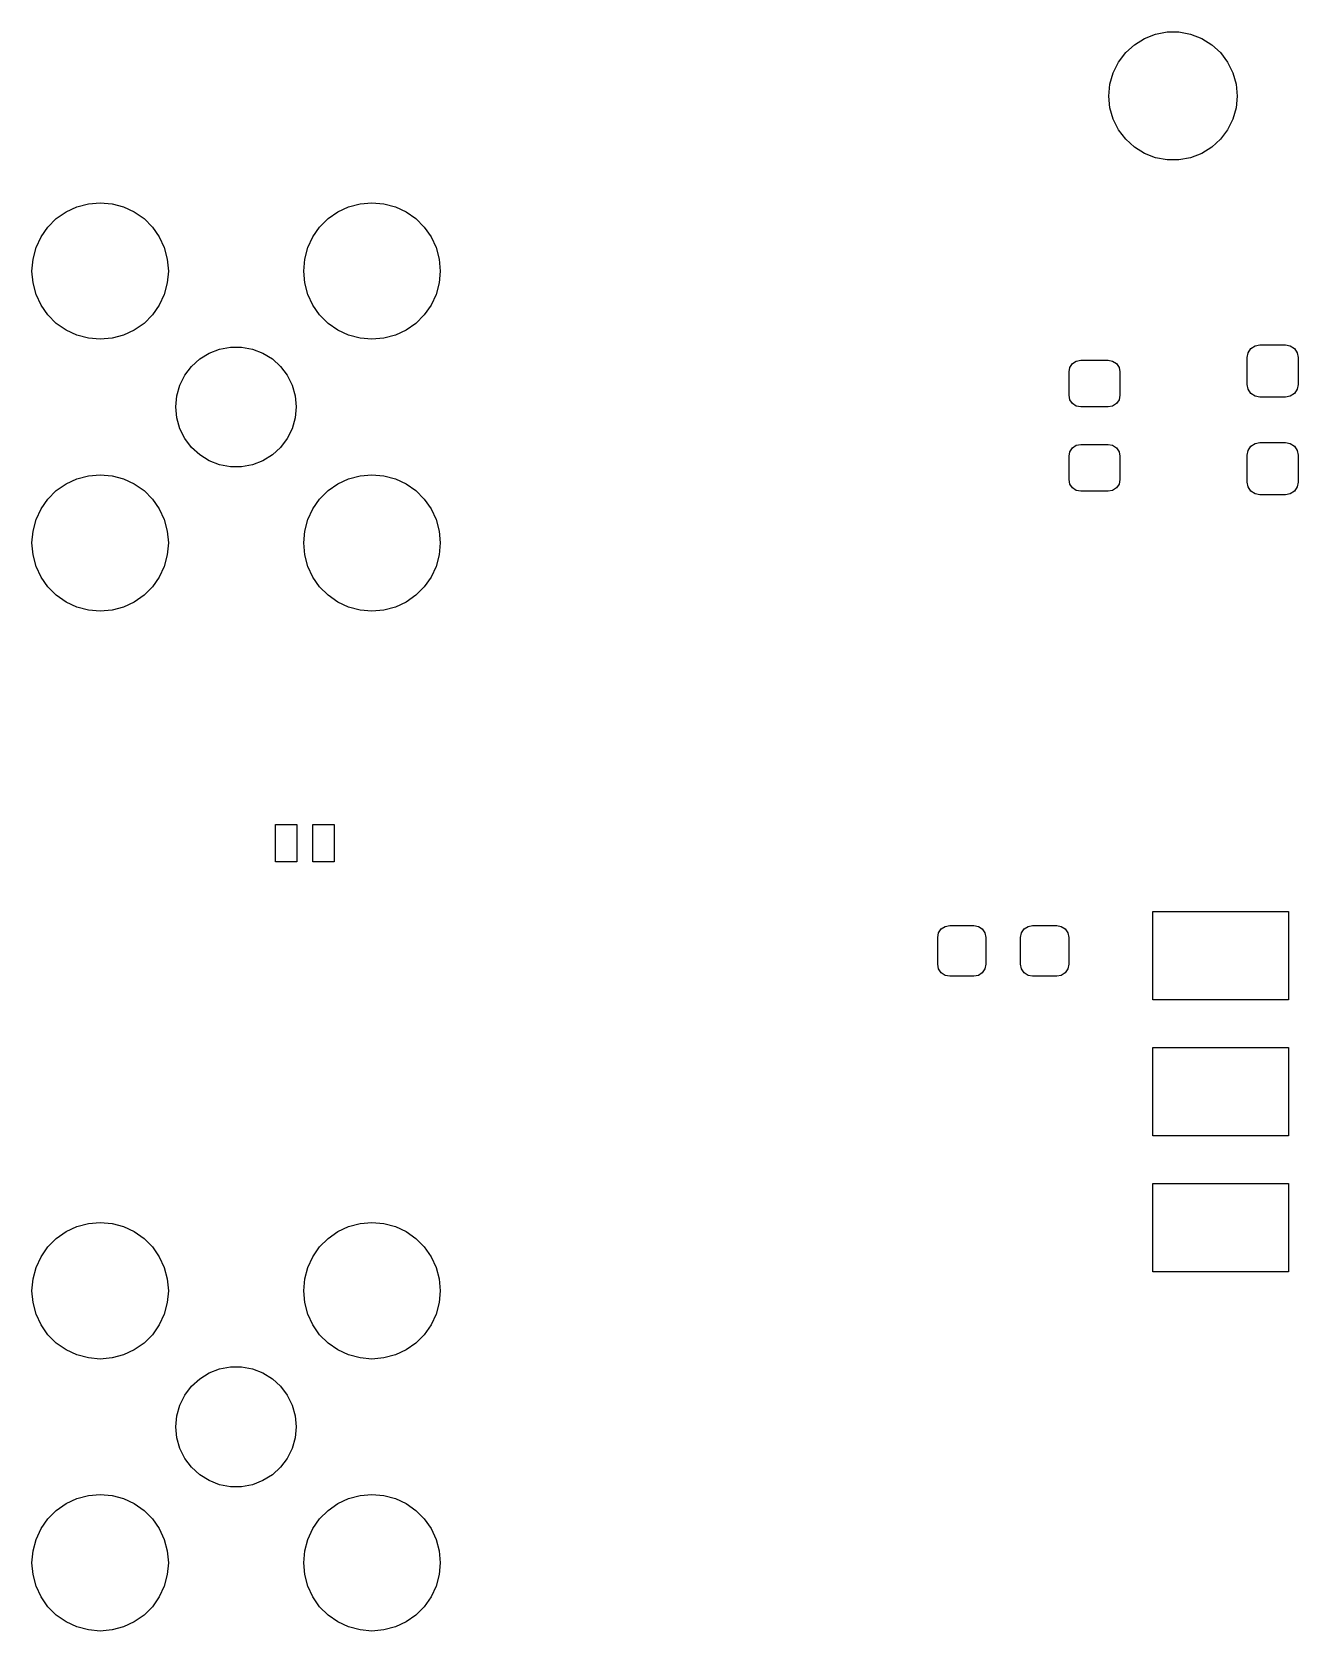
# Model space of a CAD drawing. Extents: x 5.02 to 9.17, y -6.22 to -0.79.
# Drawn here: x 5.018 to 5.949, y -2.15 to -0.974 of the extents above; entities that cross this region are included whole.
import ezdxf

# ---------------------------------------------------------------- set-up
doc = ezdxf.new("R2010")
doc.units = 0
doc.header["$MEASUREMENT"] = 0
doc.layers.add('BLACK', color=7, linetype='CONTINUOUS')

msp = doc.modelspace()

# ---------------------------------------------------------------- linework, layer by layer
at = {"layer": 'BLACK', "linetype": 'CONTINUOUS'}
for p, q in [((5.8364, -0.979), (5.8446, -0.9758)), ((5.8446, -0.9758), (5.8531, -0.9742)), ((5.8531, -0.9742), (5.8618, -0.9742)), ((5.8618, -0.9742), (5.8704, -0.9758)), ((5.8704, -0.9758), (5.8785, -0.979)), ((5.8226, -0.9894), (5.829, -0.9836)), ((5.829, -0.9836), (5.8364, -0.979)), ((5.8785, -0.979), (5.886, -0.9836)), ((5.886, -0.9836), (5.8924, -0.9894)), ((5.8134, -1.0042), (5.8173, -0.9964)), ((5.8173, -0.9964), (5.8226, -0.9894)), ((5.8924, -0.9894), (5.8976, -0.9964)), ((5.8976, -0.9964), (5.9015, -1.0042)), ((5.811, -1.0126), (5.8134, -1.0042)), ((5.9015, -1.0042), (5.9039, -1.0126)), ((5.8102, -1.0213), (5.811, -1.0126)), ((5.811, -1.0299), (5.8102, -1.0213)), ((5.9039, -1.0126), (5.9047, -1.0213)), ((5.9047, -1.0213), (5.9039, -1.0299)), ((5.8134, -1.0383), (5.811, -1.0299)), ((5.9039, -1.0299), (5.9015, -1.0383)), ((5.8173, -1.0461), (5.8134, -1.0383)), ((5.8226, -1.0531), (5.8173, -1.0461)), ((5.8976, -1.0461), (5.8924, -1.0531)), ((5.9015, -1.0383), (5.8976, -1.0461)), ((5.829, -1.059), (5.8226, -1.0531)), ((5.8924, -1.0531), (5.886, -1.059)), ((5.8364, -1.0636), (5.829, -1.059)), ((5.8446, -1.0667), (5.8364, -1.0636)), ((5.8531, -1.0683), (5.8446, -1.0667)), ((5.8618, -1.0683), (5.8531, -1.0683)), ((5.8704, -1.0667), (5.8618, -1.0683)), ((5.8785, -1.0636), (5.8704, -1.0667)), ((5.886, -1.059), (5.8785, -1.0636)), ((5.0429, -1.1065), (5.0508, -1.1028)), ((5.0508, -1.1028), (5.0593, -1.1006)), ((5.0593, -1.1006), (5.068, -1.0998)), ((5.068, -1.0998), (5.0767, -1.1006)), ((5.0767, -1.1006), (5.0852, -1.1028)), ((5.0852, -1.1028), (5.0931, -1.1065)), ((5.2429, -1.1065), (5.2508, -1.1028)), ((5.2508, -1.1028), (5.2593, -1.1006)), ((5.2593, -1.1006), (5.268, -1.0998)), ((5.268, -1.0998), (5.2767, -1.1006)), ((5.2767, -1.1006), (5.2852, -1.1028)), ((5.2852, -1.1028), (5.2931, -1.1065)), ((5.0295, -1.1177), (5.0357, -1.1115)), ((5.0357, -1.1115), (5.0429, -1.1065)), ((5.0931, -1.1065), (5.1003, -1.1115)), ((5.1003, -1.1115), (5.1065, -1.1177)), ((5.2295, -1.1177), (5.2357, -1.1115)), ((5.2357, -1.1115), (5.2429, -1.1065)), ((5.2931, -1.1065), (5.3003, -1.1115)), ((5.3003, -1.1115), (5.3065, -1.1177)), ((5.0208, -1.1328), (5.0245, -1.1249)), ((5.0245, -1.1249), (5.0295, -1.1177)), ((5.1065, -1.1177), (5.1115, -1.1249)), ((5.1115, -1.1249), (5.1152, -1.1328)), ((5.2208, -1.1328), (5.2245, -1.1249)), ((5.2245, -1.1249), (5.2295, -1.1177)), ((5.3065, -1.1177), (5.3115, -1.1249)), ((5.3115, -1.1249), (5.3152, -1.1328)), ((5.0186, -1.1413), (5.0208, -1.1328)), ((5.1152, -1.1328), (5.1174, -1.1413)), ((5.2186, -1.1413), (5.2208, -1.1328)), ((5.3152, -1.1328), (5.3174, -1.1413)), ((5.0178, -1.15), (5.0186, -1.1413)), ((5.0186, -1.1587), (5.0178, -1.15)), ((5.1174, -1.1413), (5.1182, -1.15)), ((5.1182, -1.15), (5.1174, -1.1587)), ((5.2178, -1.15), (5.2186, -1.1413)), ((5.2186, -1.1587), (5.2178, -1.15)), ((5.3174, -1.1413), (5.3182, -1.15)), ((5.3182, -1.15), (5.3174, -1.1587)), ((5.0208, -1.1672), (5.0186, -1.1587)), ((5.1174, -1.1587), (5.1152, -1.1672)), ((5.2208, -1.1672), (5.2186, -1.1587)), ((5.3174, -1.1587), (5.3152, -1.1672)), ((5.0245, -1.1751), (5.0208, -1.1672)), ((5.0295, -1.1823), (5.0245, -1.1751)), ((5.1115, -1.1751), (5.1065, -1.1823)), ((5.1152, -1.1672), (5.1115, -1.1751)), ((5.2245, -1.1751), (5.2208, -1.1672)), ((5.2295, -1.1823), (5.2245, -1.1751)), ((5.3115, -1.1751), (5.3065, -1.1823)), ((5.3152, -1.1672), (5.3115, -1.1751)), ((5.0357, -1.1885), (5.0295, -1.1823)), ((5.1065, -1.1823), (5.1003, -1.1885)), ((5.2357, -1.1885), (5.2295, -1.1823)), ((5.3065, -1.1823), (5.3003, -1.1885)), ((5.0429, -1.1935), (5.0357, -1.1885)), ((5.0508, -1.1972), (5.0429, -1.1935)), ((5.0593, -1.1994), (5.0508, -1.1972)), ((5.068, -1.2002), (5.0593, -1.1994)), ((5.0767, -1.1994), (5.068, -1.2002)), ((5.0852, -1.1972), (5.0767, -1.1994)), ((5.0931, -1.1935), (5.0852, -1.1972)), ((5.1003, -1.1885), (5.0931, -1.1935)), ((5.2429, -1.1935), (5.2357, -1.1885)), ((5.2508, -1.1972), (5.2429, -1.1935)), ((5.2593, -1.1994), (5.2508, -1.1972)), ((5.268, -1.2002), (5.2593, -1.1994)), ((5.2767, -1.1994), (5.268, -1.2002)), ((5.2852, -1.1972), (5.2767, -1.1994)), ((5.2931, -1.1935), (5.2852, -1.1972)), ((5.3003, -1.1885), (5.2931, -1.1935)), ((5.1413, -1.2147), (5.1483, -1.2104)), ((5.1483, -1.2104), (5.1559, -1.2074)), ((5.1559, -1.2074), (5.1639, -1.2059)), ((5.1639, -1.2059), (5.1721, -1.2059)), ((5.1721, -1.2059), (5.1801, -1.2074)), ((5.1801, -1.2074), (5.1877, -1.2104)), ((5.1877, -1.2104), (5.1947, -1.2147)), ((5.912, -1.2137), (5.9127, -1.2101)), ((5.9127, -1.2101), (5.9147, -1.2071)), ((5.9147, -1.2071), (5.9178, -1.205)), ((5.9178, -1.205), (5.9214, -1.2043)), ((5.9214, -1.2043), (5.9401, -1.2043)), ((5.9401, -1.2043), (5.9436, -1.205)), ((5.9436, -1.205), (5.9467, -1.2071)), ((5.9467, -1.2071), (5.9487, -1.2101)), ((5.9487, -1.2101), (5.9494, -1.2137)), ((5.1303, -1.2267), (5.1353, -1.2202)), ((5.1353, -1.2202), (5.1413, -1.2147)), ((5.1947, -1.2147), (5.2007, -1.2202)), ((5.2007, -1.2202), (5.2057, -1.2267)), ((5.7809, -1.2242), (5.7816, -1.2209)), ((5.7816, -1.2209), (5.7834, -1.2181)), ((5.7834, -1.2181), (5.7862, -1.2162)), ((5.7862, -1.2162), (5.7895, -1.2156)), ((5.7895, -1.2156), (5.8097, -1.2156)), ((5.8097, -1.2156), (5.813, -1.2162)), ((5.813, -1.2162), (5.8158, -1.2181)), ((5.8158, -1.2181), (5.8177, -1.2209)), ((5.8177, -1.2209), (5.8183, -1.2242)), ((5.912, -1.2334), (5.912, -1.2137)), ((5.9494, -1.2137), (5.9494, -1.2334)), ((5.1245, -1.2419), (5.1267, -1.234)), ((5.1267, -1.234), (5.1303, -1.2267)), ((5.2057, -1.2267), (5.2093, -1.234)), ((5.2093, -1.234), (5.2115, -1.2419)), ((5.7809, -1.2414), (5.7809, -1.2242)), ((5.8183, -1.2242), (5.8183, -1.2414)), ((5.9127, -1.2369), (5.912, -1.2334)), ((5.9494, -1.2334), (5.9487, -1.2369)), ((5.1237, -1.25), (5.1245, -1.2419)), ((5.2115, -1.2419), (5.2123, -1.25)), ((5.7816, -1.2447), (5.7809, -1.2414)), ((5.7834, -1.2475), (5.7816, -1.2447)), ((5.8177, -1.2447), (5.8158, -1.2475)), ((5.8183, -1.2414), (5.8177, -1.2447)), ((5.9147, -1.24), (5.9127, -1.2369)), ((5.9178, -1.242), (5.9147, -1.24)), ((5.9214, -1.2427), (5.9178, -1.242)), ((5.9401, -1.2427), (5.9214, -1.2427)), ((5.9436, -1.242), (5.9401, -1.2427)), ((5.9467, -1.24), (5.9436, -1.242)), ((5.9487, -1.2369), (5.9467, -1.24)), ((5.1245, -1.2581), (5.1237, -1.25)), ((5.1267, -1.266), (5.1245, -1.2581)), ((5.2115, -1.2581), (5.2093, -1.266)), ((5.2123, -1.25), (5.2115, -1.2581)), ((5.7862, -1.2493), (5.7834, -1.2475)), ((5.7895, -1.25), (5.7862, -1.2493)), ((5.8097, -1.25), (5.7895, -1.25)), ((5.813, -1.2493), (5.8097, -1.25)), ((5.8158, -1.2475), (5.813, -1.2493)), ((5.1303, -1.2733), (5.1267, -1.266)), ((5.2093, -1.266), (5.2057, -1.2733)), ((5.1353, -1.2798), (5.1303, -1.2733)), ((5.1413, -1.2853), (5.1353, -1.2798)), ((5.2007, -1.2798), (5.1947, -1.2853)), ((5.2057, -1.2733), (5.2007, -1.2798)), ((5.7816, -1.2829), (5.7834, -1.2801)), ((5.7834, -1.2801), (5.7862, -1.2782)), ((5.7862, -1.2782), (5.7895, -1.2776)), ((5.7895, -1.2776), (5.8097, -1.2776)), ((5.8097, -1.2776), (5.813, -1.2782)), ((5.813, -1.2782), (5.8158, -1.2801)), ((5.8158, -1.2801), (5.8177, -1.2829)), ((5.9127, -1.282), (5.9147, -1.2789)), ((5.9147, -1.2789), (5.9178, -1.2769)), ((5.9178, -1.2769), (5.9214, -1.2762)), ((5.9214, -1.2762), (5.9401, -1.2762)), ((5.9401, -1.2762), (5.9436, -1.2769)), ((5.9436, -1.2769), (5.9467, -1.2789)), ((5.9467, -1.2789), (5.9487, -1.282)), ((5.1483, -1.2896), (5.1413, -1.2853)), ((5.1559, -1.2926), (5.1483, -1.2896)), ((5.1639, -1.2941), (5.1559, -1.2926)), ((5.1801, -1.2926), (5.1721, -1.2941)), ((5.1877, -1.2896), (5.1801, -1.2926)), ((5.1947, -1.2853), (5.1877, -1.2896)), ((5.7809, -1.2862), (5.7816, -1.2829)), ((5.7809, -1.3034), (5.7809, -1.2862)), ((5.8177, -1.2829), (5.8183, -1.2862)), ((5.8183, -1.2862), (5.8183, -1.3034)), ((5.912, -1.2855), (5.9127, -1.282)), ((5.912, -1.3052), (5.912, -1.2855)), ((5.9487, -1.282), (5.9494, -1.2855)), ((5.9494, -1.2855), (5.9494, -1.3052)), ((5.0429, -1.3065), (5.0508, -1.3028)), ((5.0508, -1.3028), (5.0593, -1.3006)), ((5.0593, -1.3006), (5.068, -1.2998)), ((5.068, -1.2998), (5.0767, -1.3006)), ((5.0767, -1.3006), (5.0852, -1.3028)), ((5.0852, -1.3028), (5.0931, -1.3065)), ((5.1721, -1.2941), (5.1639, -1.2941)), ((5.2429, -1.3065), (5.2508, -1.3028)), ((5.2508, -1.3028), (5.2593, -1.3006)), ((5.2593, -1.3006), (5.268, -1.2998)), ((5.268, -1.2998), (5.2767, -1.3006)), ((5.2767, -1.3006), (5.2852, -1.3028)), ((5.2852, -1.3028), (5.2931, -1.3065)), ((5.7816, -1.3067), (5.7809, -1.3034)), ((5.8183, -1.3034), (5.8177, -1.3067)), ((5.9127, -1.3088), (5.912, -1.3052)), ((5.9494, -1.3052), (5.9487, -1.3088)), ((5.0295, -1.3177), (5.0357, -1.3115)), ((5.0357, -1.3115), (5.0429, -1.3065)), ((5.0931, -1.3065), (5.1003, -1.3115)), ((5.1003, -1.3115), (5.1065, -1.3177)), ((5.2295, -1.3177), (5.2357, -1.3115)), ((5.2357, -1.3115), (5.2429, -1.3065)), ((5.2931, -1.3065), (5.3003, -1.3115)), ((5.3003, -1.3115), (5.3065, -1.3177)), ((5.7834, -1.3095), (5.7816, -1.3067)), ((5.7862, -1.3114), (5.7834, -1.3095)), ((5.7895, -1.312), (5.7862, -1.3114)), ((5.8097, -1.312), (5.7895, -1.312)), ((5.813, -1.3114), (5.8097, -1.312)), ((5.8158, -1.3095), (5.813, -1.3114)), ((5.8177, -1.3067), (5.8158, -1.3095)), ((5.9147, -1.3118), (5.9127, -1.3088)), ((5.9178, -1.3139), (5.9147, -1.3118)), ((5.9214, -1.3146), (5.9178, -1.3139)), ((5.9401, -1.3146), (5.9214, -1.3146)), ((5.9436, -1.3139), (5.9401, -1.3146)), ((5.9467, -1.3118), (5.9436, -1.3139)), ((5.9487, -1.3088), (5.9467, -1.3118)), ((5.0208, -1.3328), (5.0245, -1.3249)), ((5.0245, -1.3249), (5.0295, -1.3177)), ((5.1065, -1.3177), (5.1115, -1.3249)), ((5.1115, -1.3249), (5.1152, -1.3328)), ((5.2208, -1.3328), (5.2245, -1.3249)), ((5.2245, -1.3249), (5.2295, -1.3177)), ((5.3065, -1.3177), (5.3115, -1.3249)), ((5.3115, -1.3249), (5.3152, -1.3328)), ((5.0186, -1.3413), (5.0208, -1.3328)), ((5.1152, -1.3328), (5.1174, -1.3413)), ((5.2186, -1.3413), (5.2208, -1.3328)), ((5.3152, -1.3328), (5.3174, -1.3413)), ((5.0178, -1.35), (5.0186, -1.3413)), ((5.0186, -1.3587), (5.0178, -1.35)), ((5.1174, -1.3413), (5.1182, -1.35)), ((5.1182, -1.35), (5.1174, -1.3587)), ((5.2178, -1.35), (5.2186, -1.3413)), ((5.2186, -1.3587), (5.2178, -1.35)), ((5.3174, -1.3413), (5.3182, -1.35)), ((5.3182, -1.35), (5.3174, -1.3587)), ((5.0208, -1.3672), (5.0186, -1.3587)), ((5.1174, -1.3587), (5.1152, -1.3672)), ((5.2208, -1.3672), (5.2186, -1.3587)), ((5.3174, -1.3587), (5.3152, -1.3672)), ((5.0245, -1.3751), (5.0208, -1.3672)), ((5.0295, -1.3823), (5.0245, -1.3751)), ((5.1115, -1.3751), (5.1065, -1.3823)), ((5.1152, -1.3672), (5.1115, -1.3751)), ((5.2245, -1.3751), (5.2208, -1.3672)), ((5.2295, -1.3823), (5.2245, -1.3751)), ((5.3115, -1.3751), (5.3065, -1.3823)), ((5.3152, -1.3672), (5.3115, -1.3751)), ((5.0357, -1.3885), (5.0295, -1.3823)), ((5.1065, -1.3823), (5.1003, -1.3885)), ((5.2357, -1.3885), (5.2295, -1.3823)), ((5.3065, -1.3823), (5.3003, -1.3885)), ((5.0429, -1.3935), (5.0357, -1.3885)), ((5.0508, -1.3972), (5.0429, -1.3935)), ((5.0593, -1.3994), (5.0508, -1.3972)), ((5.0852, -1.3972), (5.0767, -1.3994)), ((5.0931, -1.3935), (5.0852, -1.3972)), ((5.1003, -1.3885), (5.0931, -1.3935)), ((5.2429, -1.3935), (5.2357, -1.3885)), ((5.2508, -1.3972), (5.2429, -1.3935)), ((5.2593, -1.3994), (5.2508, -1.3972)), ((5.2852, -1.3972), (5.2767, -1.3994)), ((5.2931, -1.3935), (5.2852, -1.3972)), ((5.3003, -1.3885), (5.2931, -1.3935)), ((5.068, -1.4002), (5.0593, -1.3994)), ((5.0767, -1.3994), (5.068, -1.4002)), ((5.268, -1.4002), (5.2593, -1.3994)), ((5.2767, -1.3994), (5.268, -1.4002)), ((5.1969, -1.5846), (5.1969, -1.5571)), ((5.1969, -1.5571), (5.2126, -1.5571)), ((5.2126, -1.5571), (5.2126, -1.5846)), ((5.2244, -1.5846), (5.2244, -1.5571)), ((5.2244, -1.5571), (5.2402, -1.5571)), ((5.2402, -1.5571), (5.2402, -1.5846)), ((5.2126, -1.5846), (5.1969, -1.5846)), ((5.2402, -1.5846), (5.2244, -1.5846)), ((5.8425, -1.686), (5.8425, -1.6211)), ((5.8425, -1.6211), (5.9425, -1.6211)), ((5.9425, -1.6211), (5.9425, -1.686)), ((5.6849, -1.6368), (5.6869, -1.6339)), ((5.6869, -1.6339), (5.6897, -1.632)), ((5.6897, -1.632), (5.6931, -1.6313)), ((5.6931, -1.6313), (5.7108, -1.6313)), ((5.7108, -1.6313), (5.7142, -1.632)), ((5.7142, -1.632), (5.7171, -1.6339)), ((5.7171, -1.6339), (5.719, -1.6368)), ((5.746, -1.6368), (5.7479, -1.6339)), ((5.7479, -1.6339), (5.7508, -1.632)), ((5.7508, -1.632), (5.7541, -1.6313)), ((5.7541, -1.6313), (5.7719, -1.6313)), ((5.7719, -1.6313), (5.7752, -1.632)), ((5.7752, -1.632), (5.7781, -1.6339)), ((5.7781, -1.6339), (5.78, -1.6368)), ((5.6843, -1.6402), (5.6849, -1.6368)), ((5.6843, -1.6598), (5.6843, -1.6402)), ((5.719, -1.6368), (5.7197, -1.6402)), ((5.7197, -1.6402), (5.7197, -1.6598)), ((5.7453, -1.6402), (5.746, -1.6368)), ((5.7453, -1.6598), (5.7453, -1.6402)), ((5.78, -1.6368), (5.7807, -1.6402)), ((5.7807, -1.6402), (5.7807, -1.6598)), ((5.6849, -1.6632), (5.6843, -1.6598)), ((5.6869, -1.6661), (5.6849, -1.6632)), ((5.6897, -1.668), (5.6869, -1.6661)), ((5.6931, -1.6687), (5.6897, -1.668)), ((5.7108, -1.6687), (5.6931, -1.6687)), ((5.7142, -1.668), (5.7108, -1.6687)), ((5.7171, -1.6661), (5.7142, -1.668)), ((5.719, -1.6632), (5.7171, -1.6661)), ((5.7197, -1.6598), (5.719, -1.6632)), ((5.746, -1.6632), (5.7453, -1.6598)), ((5.7479, -1.6661), (5.746, -1.6632)), ((5.7508, -1.668), (5.7479, -1.6661)), ((5.7541, -1.6687), (5.7508, -1.668)), ((5.7719, -1.6687), (5.7541, -1.6687)), ((5.7752, -1.668), (5.7719, -1.6687)), ((5.7781, -1.6661), (5.7752, -1.668)), ((5.78, -1.6632), (5.7781, -1.6661)), ((5.7807, -1.6598), (5.78, -1.6632)), ((5.9425, -1.686), (5.8425, -1.686)), ((5.8425, -1.786), (5.8425, -1.7211)), ((5.8425, -1.7211), (5.9425, -1.7211)), ((5.9425, -1.7211), (5.9425, -1.786)), ((5.9425, -1.786), (5.8425, -1.786)), ((5.8425, -1.886), (5.8425, -1.8211)), ((5.8425, -1.8211), (5.9425, -1.8211)), ((5.9425, -1.8211), (5.9425, -1.886)), ((5.0357, -1.8615), (5.0429, -1.8565)), ((5.0429, -1.8565), (5.0508, -1.8528)), ((5.0508, -1.8528), (5.0593, -1.8506)), ((5.0593, -1.8506), (5.068, -1.8498)), ((5.068, -1.8498), (5.0767, -1.8506)), ((5.0767, -1.8506), (5.0852, -1.8528)), ((5.0852, -1.8528), (5.0931, -1.8565)), ((5.0931, -1.8565), (5.1003, -1.8615)), ((5.2357, -1.8615), (5.2429, -1.8565)), ((5.2429, -1.8565), (5.2508, -1.8528)), ((5.2508, -1.8528), (5.2593, -1.8506)), ((5.2593, -1.8506), (5.268, -1.8498)), ((5.268, -1.8498), (5.2767, -1.8506)), ((5.2767, -1.8506), (5.2852, -1.8528)), ((5.2852, -1.8528), (5.2931, -1.8565)), ((5.2931, -1.8565), (5.3003, -1.8615)), ((5.0245, -1.8749), (5.0295, -1.8677)), ((5.0295, -1.8677), (5.0357, -1.8615)), ((5.1003, -1.8615), (5.1065, -1.8677)), ((5.1065, -1.8677), (5.1115, -1.8749)), ((5.2245, -1.8749), (5.2295, -1.8677)), ((5.2295, -1.8677), (5.2357, -1.8615)), ((5.3003, -1.8615), (5.3065, -1.8677)), ((5.3065, -1.8677), (5.3115, -1.8749)), ((5.0208, -1.8828), (5.0245, -1.8749)), ((5.1115, -1.8749), (5.1152, -1.8828)), ((5.2208, -1.8828), (5.2245, -1.8749)), ((5.3115, -1.8749), (5.3152, -1.8828)), ((5.0178, -1.9), (5.0186, -1.8913)), ((5.0186, -1.8913), (5.0208, -1.8828)), ((5.1152, -1.8828), (5.1174, -1.8913)), ((5.1174, -1.8913), (5.1182, -1.9)), ((5.2178, -1.9), (5.2186, -1.8913)), ((5.2186, -1.8913), (5.2208, -1.8828)), ((5.3152, -1.8828), (5.3174, -1.8913)), ((5.3174, -1.8913), (5.3182, -1.9)), ((5.9425, -1.886), (5.8425, -1.886)), ((5.0186, -1.9087), (5.0178, -1.9)), ((5.1182, -1.9), (5.1174, -1.9087)), ((5.2186, -1.9087), (5.2178, -1.9)), ((5.3182, -1.9), (5.3174, -1.9087)), ((5.0208, -1.9172), (5.0186, -1.9087)), ((5.1174, -1.9087), (5.1152, -1.9172)), ((5.2208, -1.9172), (5.2186, -1.9087)), ((5.3174, -1.9087), (5.3152, -1.9172)), ((5.0245, -1.9251), (5.0208, -1.9172)), ((5.0295, -1.9323), (5.0245, -1.9251)), ((5.1115, -1.9251), (5.1065, -1.9323)), ((5.1152, -1.9172), (5.1115, -1.9251)), ((5.2245, -1.9251), (5.2208, -1.9172)), ((5.2295, -1.9323), (5.2245, -1.9251)), ((5.3115, -1.9251), (5.3065, -1.9323)), ((5.3152, -1.9172), (5.3115, -1.9251)), ((5.0357, -1.9385), (5.0295, -1.9323)), ((5.0429, -1.9435), (5.0357, -1.9385)), ((5.1003, -1.9385), (5.0931, -1.9435)), ((5.1065, -1.9323), (5.1003, -1.9385)), ((5.2357, -1.9385), (5.2295, -1.9323)), ((5.2429, -1.9435), (5.2357, -1.9385)), ((5.3003, -1.9385), (5.2931, -1.9435)), ((5.3065, -1.9323), (5.3003, -1.9385)), ((5.0508, -1.9472), (5.0429, -1.9435)), ((5.0593, -1.9494), (5.0508, -1.9472)), ((5.068, -1.9502), (5.0593, -1.9494)), ((5.0767, -1.9494), (5.068, -1.9502)), ((5.0852, -1.9472), (5.0767, -1.9494)), ((5.0931, -1.9435), (5.0852, -1.9472)), ((5.2508, -1.9472), (5.2429, -1.9435)), ((5.2593, -1.9494), (5.2508, -1.9472)), ((5.268, -1.9502), (5.2593, -1.9494)), ((5.2767, -1.9494), (5.268, -1.9502)), ((5.2852, -1.9472), (5.2767, -1.9494)), ((5.2931, -1.9435), (5.2852, -1.9472)), ((5.1413, -1.9647), (5.1483, -1.9604)), ((5.1483, -1.9604), (5.1559, -1.9574)), ((5.1559, -1.9574), (5.1639, -1.9559)), ((5.1639, -1.9559), (5.1721, -1.9559)), ((5.1721, -1.9559), (5.1801, -1.9574)), ((5.1801, -1.9574), (5.1877, -1.9604)), ((5.1877, -1.9604), (5.1947, -1.9647)), ((5.1303, -1.9767), (5.1353, -1.9702)), ((5.1353, -1.9702), (5.1413, -1.9647)), ((5.1947, -1.9647), (5.2007, -1.9702)), ((5.2007, -1.9702), (5.2057, -1.9767)), ((5.1245, -1.9919), (5.1267, -1.984)), ((5.1267, -1.984), (5.1303, -1.9767)), ((5.2057, -1.9767), (5.2093, -1.984)), ((5.2093, -1.984), (5.2115, -1.9919)), ((5.1237, -2), (5.1245, -1.9919)), ((5.2115, -1.9919), (5.2123, -2)), ((5.1245, -2.0081), (5.1237, -2)), ((5.1267, -2.016), (5.1245, -2.0081)), ((5.2115, -2.0081), (5.2093, -2.016)), ((5.2123, -2), (5.2115, -2.0081)), ((5.1303, -2.0233), (5.1267, -2.016)), ((5.2093, -2.016), (5.2057, -2.0233)), ((5.1353, -2.0298), (5.1303, -2.0233)), ((5.1413, -2.0353), (5.1353, -2.0298)), ((5.2007, -2.0298), (5.1947, -2.0353)), ((5.2057, -2.0233), (5.2007, -2.0298)), ((5.1483, -2.0396), (5.1413, -2.0353)), ((5.1559, -2.0426), (5.1483, -2.0396)), ((5.1639, -2.0441), (5.1559, -2.0426)), ((5.1721, -2.0441), (5.1639, -2.0441)), ((5.1801, -2.0426), (5.1721, -2.0441)), ((5.1877, -2.0396), (5.1801, -2.0426)), ((5.1947, -2.0353), (5.1877, -2.0396)), ((5.0357, -2.0615), (5.0429, -2.0565)), ((5.0429, -2.0565), (5.0508, -2.0528)), ((5.0508, -2.0528), (5.0593, -2.0506)), ((5.0593, -2.0506), (5.068, -2.0498)), ((5.068, -2.0498), (5.0767, -2.0506)), ((5.0767, -2.0506), (5.0852, -2.0528)), ((5.0852, -2.0528), (5.0931, -2.0565)), ((5.0931, -2.0565), (5.1003, -2.0615)), ((5.2357, -2.0615), (5.2429, -2.0565)), ((5.2429, -2.0565), (5.2508, -2.0528)), ((5.2508, -2.0528), (5.2593, -2.0506)), ((5.2593, -2.0506), (5.268, -2.0498)), ((5.268, -2.0498), (5.2767, -2.0506)), ((5.2767, -2.0506), (5.2852, -2.0528)), ((5.2852, -2.0528), (5.2931, -2.0565)), ((5.2931, -2.0565), (5.3003, -2.0615)), ((5.0245, -2.0749), (5.0295, -2.0677)), ((5.0295, -2.0677), (5.0357, -2.0615)), ((5.1003, -2.0615), (5.1065, -2.0677)), ((5.1065, -2.0677), (5.1115, -2.0749)), ((5.2245, -2.0749), (5.2295, -2.0677)), ((5.2295, -2.0677), (5.2357, -2.0615)), ((5.3003, -2.0615), (5.3065, -2.0677)), ((5.3065, -2.0677), (5.3115, -2.0749)), ((5.0208, -2.0828), (5.0245, -2.0749)), ((5.1115, -2.0749), (5.1152, -2.0828)), ((5.2208, -2.0828), (5.2245, -2.0749)), ((5.3115, -2.0749), (5.3152, -2.0828)), ((5.0178, -2.1), (5.0186, -2.0913)), ((5.0186, -2.0913), (5.0208, -2.0828)), ((5.1152, -2.0828), (5.1174, -2.0913)), ((5.1174, -2.0913), (5.1182, -2.1)), ((5.2178, -2.1), (5.2186, -2.0913)), ((5.2186, -2.0913), (5.2208, -2.0828)), ((5.3152, -2.0828), (5.3174, -2.0913)), ((5.3174, -2.0913), (5.3182, -2.1)), ((5.0186, -2.1087), (5.0178, -2.1)), ((5.1182, -2.1), (5.1174, -2.1087)), ((5.2186, -2.1087), (5.2178, -2.1)), ((5.3182, -2.1), (5.3174, -2.1087)), ((5.0208, -2.1172), (5.0186, -2.1087)), ((5.1174, -2.1087), (5.1152, -2.1172)), ((5.2208, -2.1172), (5.2186, -2.1087)), ((5.3174, -2.1087), (5.3152, -2.1172)), ((5.0245, -2.1251), (5.0208, -2.1172)), ((5.0295, -2.1323), (5.0245, -2.1251)), ((5.1115, -2.1251), (5.1065, -2.1323)), ((5.1152, -2.1172), (5.1115, -2.1251)), ((5.2245, -2.1251), (5.2208, -2.1172)), ((5.2295, -2.1323), (5.2245, -2.1251)), ((5.3115, -2.1251), (5.3065, -2.1323)), ((5.3152, -2.1172), (5.3115, -2.1251)), ((5.0357, -2.1385), (5.0295, -2.1323)), ((5.0429, -2.1435), (5.0357, -2.1385)), ((5.1003, -2.1385), (5.0931, -2.1435)), ((5.1065, -2.1323), (5.1003, -2.1385)), ((5.2357, -2.1385), (5.2295, -2.1323)), ((5.2429, -2.1435), (5.2357, -2.1385)), ((5.3003, -2.1385), (5.2931, -2.1435)), ((5.3065, -2.1323), (5.3003, -2.1385)), ((5.0508, -2.1472), (5.0429, -2.1435)), ((5.0593, -2.1494), (5.0508, -2.1472)), ((5.068, -2.1502), (5.0593, -2.1494)), ((5.0767, -2.1494), (5.068, -2.1502)), ((5.0852, -2.1472), (5.0767, -2.1494)), ((5.0931, -2.1435), (5.0852, -2.1472)), ((5.2508, -2.1472), (5.2429, -2.1435)), ((5.2593, -2.1494), (5.2508, -2.1472)), ((5.268, -2.1502), (5.2593, -2.1494)), ((5.2767, -2.1494), (5.268, -2.1502)), ((5.2852, -2.1472), (5.2767, -2.1494)), ((5.2931, -2.1435), (5.2852, -2.1472))]:
    msp.add_line(p, q, dxfattribs=at)

doc.saveas('drawing.dxf')
